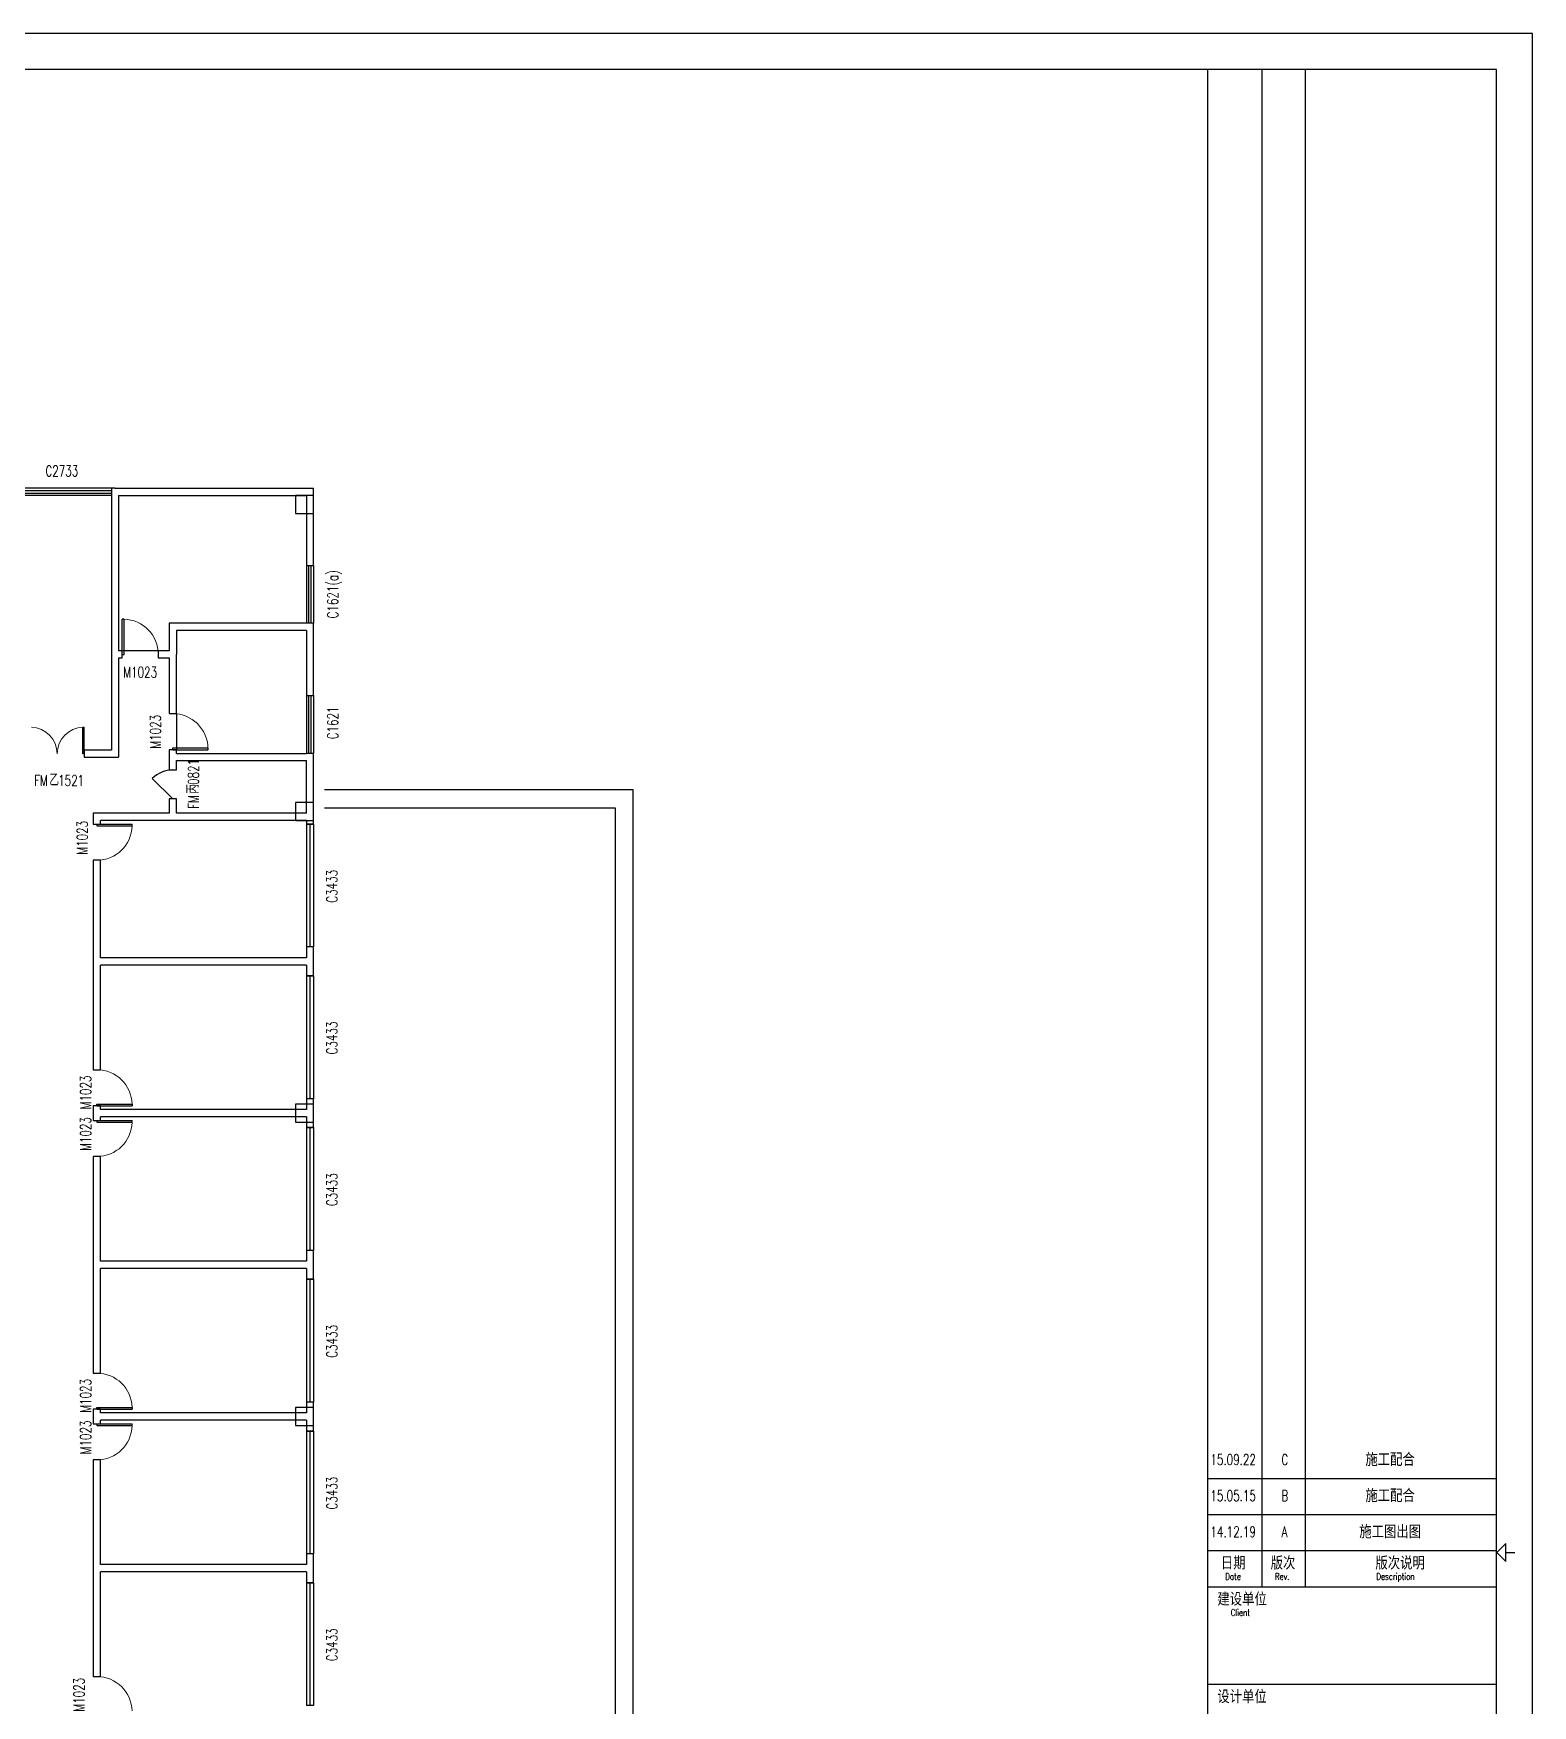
# Model space of a CAD drawing. Header units: inches. Extents: x -867 to 118033, y 1038912 to 1123012.
# Drawn here: x 76525 to 118033, y 1076723 to 1123012 of the extents above; entities that cross this region are included whole.
import ezdxf

# ---------------------------------------------------------------- set-up
doc = ezdxf.new("R2010")
doc.units = ezdxf.units.IN
doc.header["$MEASUREMENT"] = 0
for name, color, linetype in [('COLUMN', 10, 'Continuous'), ('DOOR_FIRE', 10, 'Continuous'), ('DOOR_FIRE_TEXT', 10, 'Continuous'), ('WALL', 10, 'Continuous'), ('WINDOW', 10, 'Continuous')]:
    doc.layers.add(name, color=color, linetype=linetype)
doc.styles.add('_TCH_WINDOW', font='SIMPLEX', dxfattribs={"bigfont": 'GBCBIG'})
doc.styles.add('TKZ1_tjhts.shx', font='tjromant.shx', dxfattribs={"bigfont": 'tjhts.shx'})
doc.styles.add('TKZ2_tjkts.shx', font='tjromant.shx', dxfattribs={"bigfont": 'tjkts.shx'})

msp = doc.modelspace()

# ---------------------------------------------------------------- linework, layer by layer
at = {"color": 7}
for p, q in [((118033, 1123012), (-867, 1123012)), ((118033, 1038912), (118033, 1123012)), ((109033, 1122012), (109033, 1039912)), ((110533, 1122012), (110533, 1080012)), ((111733, 1122012), (111733, 1080012)), ((109033, 1083012), (117033, 1083012)), ((109033, 1082012), (117033, 1082012)), ((109033, 1082012), (117033, 1082012)), ((109033, 1081012), (117033, 1081012)), ((117294, 1080962), (117544, 1080962)), ((109033, 1080012), (117033, 1080012)), ((109033, 1080012), (117033, 1080012)), ((109033, 1077312), (117033, 1077312))]:
    msp.add_line(p, q, dxfattribs=at)
msp.add_lwpolyline([(117033, 1039912), (117033, 1122012), (1633, 1122012), (1633, 1039912)], close=True, dxfattribs=at)
for points in [[(84583, 1059273), (93133, 1059273), (93133, 1102073), (84583, 1102073)], [(84583, 1101573), (92633, 1101573), (92633, 1059473), (84583, 1059473)]]:
    msp.add_lwpolyline(points, dxfattribs=at)
msp.add_polyline3d([(117294, 1080712, 0), (117294, 1081212, 0), (117044, 1080962, 0)], close=True, dxfattribs=at)
at = {"layer": 'COLUMN', "color": 2, "ltscale": 3}
for points in [[(84283, 1109723), (84283, 1110223), (83783, 1110223), (83783, 1109723)], [(84283, 1101223), (84283, 1101723), (83783, 1101723), (83783, 1101223)], [(84283, 1092873), (84283, 1093373), (83783, 1093373), (83783, 1092873)], [(84283, 1084473), (84283, 1084973), (83783, 1084973), (83783, 1084473)]]:
    msp.add_lwpolyline(points, close=True, dxfattribs=at)
at = {"layer": 'DOOR_FIRE', "color": 7}
for p, q in [((77895, 1103804), (77933, 1103804)), ((77895, 1103073), (77895, 1103804)), ((77933, 1103073), (77933, 1103804)), ((77933, 1103073), (77895, 1103073))]:
    msp.add_line(p, q, dxfattribs=at)
at = {"layer": 'DOOR_FIRE', "color": 4}
msp.add_line((80383, 1101823), (79817, 1102388), dxfattribs=at)
at = {"layer": 'DOOR_FIRE', "color": 7, "lineweight": 13}
for centre, start, end in [((76451, 1103073), 0, 88.5307), ((77914, 1103073), 91.4693, 180)]:
    msp.add_arc(centre, 731, start, end, dxfattribs=at)
at = {"layer": 'DOOR_FIRE', "color": 4}
msp.add_arc((80383, 1101823), 800, 90, 135, dxfattribs=at)
at = {"layer": 'WALL', "color": 2}
for p, q in [((78783, 1110423), (78683, 1110423)), ((78683, 1110423), (78683, 1110223)), ((78683, 1110223), (78683, 1105823)), ((78783, 1110423), (84283, 1110423)), ((78883, 1110223), (78883, 1105923)), ((78883, 1110223), (84083, 1110223)), ((84083, 1110223), (84083, 1108283)), ((84283, 1108283), (84283, 1110423)), ((84083, 1108283), (84283, 1108283)), ((80283, 1106682), (80283, 1105923)), ((84083, 1106682), (80283, 1106682)), ((80483, 1106482), (80483, 1105823)), ((84083, 1106482), (80483, 1106482)), ((84283, 1106682), (84083, 1106682)), ((84083, 1106482), (84083, 1104682)), ((84283, 1106582), (84283, 1106682)), ((84283, 1104682), (84283, 1106582)), ((78983, 1105923), (78883, 1105923)), ((78983, 1105723), (78983, 1105923)), ((80283, 1105923), (79983, 1105923)), ((79983, 1105923), (79983, 1105723)), ((78683, 1105823), (78683, 1103173)), ((78883, 1105723), (78883, 1102973)), ((78883, 1105723), (78983, 1105723)), ((79983, 1105723), (80283, 1105723)), ((80283, 1105723), (80283, 1104182)), ((80483, 1104182), (80483, 1105823)), ((84083, 1104682), (84283, 1104682)), ((80283, 1104182), (80483, 1104182)), ((77933, 1103173), (77933, 1102973)), ((78683, 1103173), (77933, 1103173)), ((80483, 1103182), (80283, 1103182)), ((80283, 1103182), (80283, 1102982)), ((80483, 1103082), (80483, 1103182)), ((80483, 1103082), (84083, 1103082)), ((84283, 1103082), (84083, 1103082)), ((84283, 1102982), (84283, 1103082)), ((77933, 1102973), (78883, 1102973)), ((80283, 1102982), (80283, 1102623)), ((80283, 1102623), (80483, 1102623)), ((80483, 1102882), (84083, 1102882)), ((80483, 1102623), (80483, 1102882)), ((84083, 1101423), (84083, 1102882)), ((84283, 1101323), (84283, 1102982)), ((80483, 1101823), (80283, 1101823)), ((80283, 1101823), (80283, 1101423)), ((80483, 1101423), (80483, 1101823)), ((80283, 1101423), (78183, 1101423)), ((78183, 1101423), (78183, 1101123)), ((84083, 1101423), (80483, 1101423)), ((84283, 1101123), (84283, 1101323)), ((78183, 1101123), (78383, 1101123)), ((78383, 1101123), (78383, 1101223)), ((80383, 1101223), (78383, 1101223)), ((84083, 1101223), (80383, 1101223)), ((84083, 1101223), (84083, 1101123)), ((84083, 1101123), (84283, 1101123)), ((78183, 1100123), (78183, 1097323)), ((78383, 1100123), (78183, 1100123)), ((78383, 1097423), (78383, 1100123)), ((84083, 1097723), (84083, 1097423)), ((84283, 1097723), (84083, 1097723)), ((84283, 1097323), (84283, 1097723)), ((78183, 1097323), (78183, 1094323)), ((84083, 1097423), (78383, 1097423)), ((84083, 1097223), (78383, 1097223)), ((78383, 1094323), (78383, 1097223)), ((84083, 1097223), (84083, 1096923)), ((84283, 1096923), (84283, 1097323)), ((84083, 1096923), (84283, 1096923)), ((78183, 1094323), (78383, 1094323)), ((84083, 1093523), (84083, 1093223)), ((84283, 1093523), (84083, 1093523)), ((84283, 1093123), (84283, 1093523)), ((78383, 1093323), (78183, 1093323)), ((78183, 1093323), (78183, 1093123)), ((78183, 1093123), (78183, 1092923)), ((78183, 1092923), (78383, 1092923)), ((78383, 1093223), (78383, 1093323)), ((84083, 1093223), (78383, 1093223)), ((84083, 1093023), (78383, 1093023)), ((78383, 1092923), (78383, 1093023)), ((84083, 1093023), (84083, 1092723)), ((84283, 1092723), (84283, 1093123)), ((84083, 1092723), (84283, 1092723)), ((78383, 1091923), (78183, 1091923)), ((78183, 1091923), (78183, 1088923)), ((78383, 1089023), (78383, 1091923)), ((84083, 1089323), (84083, 1089023)), ((84283, 1089323), (84083, 1089323)), ((84283, 1088923), (84283, 1089323)), ((78183, 1088923), (78183, 1085923)), ((84083, 1089023), (78383, 1089023)), ((78383, 1085923), (78383, 1088823)), ((84083, 1088823), (78383, 1088823)), ((84083, 1088823), (84083, 1088523)), ((84283, 1088523), (84283, 1088923)), ((84083, 1088523), (84283, 1088523)), ((78183, 1085923), (78383, 1085923)), ((84283, 1085123), (84083, 1085123)), ((84083, 1085123), (84083, 1084823)), ((84283, 1084723), (84283, 1085123)), ((78383, 1084923), (78183, 1084923)), ((78183, 1084923), (78183, 1084723)), ((78183, 1084723), (78183, 1084523)), ((78383, 1084823), (78383, 1084923)), ((84083, 1084823), (78383, 1084823)), ((78383, 1084523), (78383, 1084623)), ((84083, 1084623), (78383, 1084623)), ((84083, 1084623), (84083, 1084323)), ((84283, 1084323), (84283, 1084723)), ((78183, 1084523), (78383, 1084523)), ((84083, 1084323), (84283, 1084323)), ((78183, 1083523), (78183, 1080523)), ((78383, 1083523), (78183, 1083523)), ((78383, 1080623), (78383, 1083523)), ((84083, 1080923), (84083, 1080623)), ((84283, 1080923), (84083, 1080923)), ((84283, 1080523), (84283, 1080923)), ((78183, 1080523), (78183, 1077523)), ((84083, 1080623), (78383, 1080623)), ((84083, 1080423), (78383, 1080423)), ((78383, 1077523), (78383, 1080423)), ((84083, 1080423), (84083, 1080123)), ((84283, 1080123), (84283, 1080523)), ((84083, 1080123), (84283, 1080123)), ((78183, 1077523), (78383, 1077523))]:
    msp.add_line(p, q, dxfattribs=at)
at = {"layer": 'WINDOW', "color": 7}
for p, q in [((78683, 1110423), (75983, 1110423)), ((75983, 1110356), (78683, 1110356)), ((75983, 1110289), (78683, 1110289)), ((78683, 1110223), (75983, 1110223)), ((84083, 1108283), (84083, 1106682)), ((84149, 1106682), (84149, 1108283)), ((84216, 1106682), (84216, 1108283)), ((84283, 1108283), (84283, 1106682)), ((78983, 1105823), (78983, 1106798)), ((79033, 1106798), (78983, 1106798)), ((79033, 1105823), (79033, 1106798)), ((78983, 1105823), (79033, 1105823)), ((84083, 1104682), (84083, 1103082)), ((84149, 1103082), (84149, 1104682)), ((84216, 1103082), (84216, 1104682)), ((84283, 1104682), (84283, 1103082)), ((80383, 1103232), (81358, 1103232)), ((80383, 1103182), (80383, 1103232)), ((80383, 1103182), (81358, 1103182)), ((81358, 1103232), (81358, 1103182)), ((78283, 1101123), (79258, 1101123)), ((78283, 1101123), (78283, 1101073)), ((78283, 1101073), (79258, 1101073)), ((79258, 1101073), (79258, 1101123)), ((78283, 1093373), (79258, 1093373)), ((78283, 1093323), (78283, 1093373)), ((79258, 1093373), (79258, 1093323)), ((78283, 1093323), (79258, 1093323)), ((78283, 1092923), (78283, 1092873)), ((78283, 1092923), (79258, 1092923)), ((79258, 1092873), (79258, 1092923)), ((78283, 1092873), (79258, 1092873)), ((78283, 1084973), (79258, 1084973)), ((78283, 1084923), (78283, 1084973)), ((78283, 1084923), (79258, 1084923)), ((79258, 1084973), (79258, 1084923)), ((78283, 1084523), (78283, 1084473)), ((78283, 1084523), (79258, 1084523)), ((78283, 1084473), (79258, 1084473)), ((79258, 1084473), (79258, 1084523))]:
    msp.add_line(p, q, dxfattribs=at)
at = {"layer": 'WINDOW', "color": 4}
for p, q in [((79983, 1105923), (78983, 1105923)), ((80483, 1104182), (80483, 1103182)), ((84083, 1101123), (84083, 1097723)), ((84283, 1101123), (84083, 1101123)), ((84183, 1097723), (84183, 1101123)), ((84283, 1101123), (84283, 1097723)), ((84283, 1097723), (84083, 1097723)), ((84083, 1096923), (84083, 1093523)), ((84283, 1096923), (84083, 1096923)), ((84183, 1093523), (84183, 1096923)), ((84283, 1096923), (84283, 1093523)), ((84283, 1093523), (84083, 1093523)), ((84283, 1092723), (84083, 1092723)), ((84083, 1092723), (84083, 1089323)), ((84183, 1089323), (84183, 1092723)), ((84283, 1092723), (84283, 1089323)), ((84283, 1089323), (84083, 1089323)), ((84083, 1088523), (84083, 1085123)), ((84283, 1088523), (84083, 1088523)), ((84183, 1085123), (84183, 1088523)), ((84283, 1088523), (84283, 1085123)), ((84283, 1085123), (84083, 1085123)), ((84283, 1084323), (84083, 1084323)), ((84083, 1084323), (84083, 1080923)), ((84183, 1080923), (84183, 1084323)), ((84283, 1084323), (84283, 1080923)), ((84283, 1080923), (84083, 1080923)), ((84283, 1080123), (84083, 1080123)), ((84083, 1080123), (84083, 1076723)), ((84183, 1076723), (84183, 1080123)), ((84283, 1080123), (84283, 1076723)), ((84283, 1076723), (84083, 1076723))]:
    msp.add_line(p, q, dxfattribs=at)
at = {"layer": 'WINDOW', "color": 7, "lineweight": 13}
for centre, start, end in [((79008, 1105823), 0, 88.5307), ((80383, 1103207), 1.4693, 90), ((78283, 1101098), 270, 358.5307), ((78283, 1093348), 1.4693, 90), ((78283, 1092898), 270, 358.5307), ((78283, 1084948), 1.4693, 90), ((78283, 1084498), 270, 358.5307), ((78283, 1076548), 1.4693, 90)]:
    msp.add_arc(centre, 975, start, end, dxfattribs=at)

# ---------------------------------------------------------------- texts
at = {"color": 7}
for s, height, style, width, p in [('15.09.22', 300, 'TKZ1_tjhts.shx', 0.7, (109113, 1083382)), ('C', 300, 'TKZ1_tjhts.shx', 0.7, (111078, 1083382)), ('15.05.15', 300, 'TKZ1_tjhts.shx', 0.7, (109113, 1082382)), ('B', 300, 'TKZ1_tjhts.shx', 0.7, (111078, 1082382)), ('14.12.19', 300, 'TKZ1_tjhts.shx', 0.7, (109113, 1081382)), ('A', 300, 'TKZ1_tjhts.shx', 0.7, (111083, 1081382)), ('Date', 180, 'TKZ2_tjkts.shx', 0.8, (109525, 1080207)), ('Rev.', 180, 'TKZ2_tjkts.shx', 0.8, (110899, 1080207)), ('Description', 180, 'TKZ2_tjkts.shx', 0.8, (113707, 1080207)), ('Client', 180, 'TKZ2_tjkts.shx', 0.8, (109676, 1079207))]:
    msp.add_text(s, height=height, dxfattribs=dict(at, style=style, width=width)).set_placement(p)
at = {"color": 7, "style": 'TKZ2_tjkts.shx'}
for s, p in [('施工配合', (113404, 1083352)), ('施工配合', (113404, 1082352)), ('施工图出图', (113235, 1081352)), ('日期', (109403, 1080487)), ('版次', (110781, 1080487)), ('版次说明', (113682, 1080487)), ('建设单位', (109307, 1079487)), ('设计单位', (109304, 1076787))]:
    msp.add_text(s, height=360, dxfattribs=at).set_placement(p)
at = {"layer": 'DOOR_FIRE_TEXT', "color": 7, "style": '_TCH_WINDOW', "width": 0.705882}
for s, p in [('0821', (81105, 1102209)), ('FM', (81105, 1101543))]:
    msp.add_text(s, height=297.5, rotation=90, dxfattribs=at).set_placement(p)
for s, p in [('FM', (76545, 1102183)), ('1521', (77210, 1102183))]:
    msp.add_text(s, height=297.5, dxfattribs=at).set_placement(p)
at = {"layer": 'DOOR_FIRE_TEXT', "color": 7, "style": '_TCH_WINDOW'}
msp.add_text('乙', height=338, dxfattribs=at).set_placement((76965, 1102183))
msp.add_text('丙', height=338, rotation=90, dxfattribs=at).set_placement((81105, 1101963))
at = {"layer": 'WINDOW', "color": 7, "style": '_TCH_WINDOW', "width": 0.705882}
for s, p in [('C2733', (76858, 1110751)), ('M1023', (79013, 1105181))]:
    msp.add_text(s, height=297.5, dxfattribs=at).set_placement(p)
for s, p in [('C1621(a)', (84961, 1106818)), ('M1023', (80052, 1103212)), ('C1621', (84961, 1103472)), ('M1023', (78025, 1100277)), ('C3433', (84937, 1098948)), ('C3433', (84937, 1094748)), ('M1023', (78120, 1093228)), ('M1023', (78120, 1092077)), ('C3433', (84937, 1090548)), ('C3433', (84937, 1086348)), ('M1023', (78120, 1084828)), ('M1023', (78120, 1083677)), ('C3433', (84937, 1082148)), ('C3433', (84937, 1077948)), ('M1023', (77935, 1076553))]:
    msp.add_text(s, height=297.5, rotation=90, dxfattribs=at).set_placement(p)

doc.saveas('drawing.dxf')
